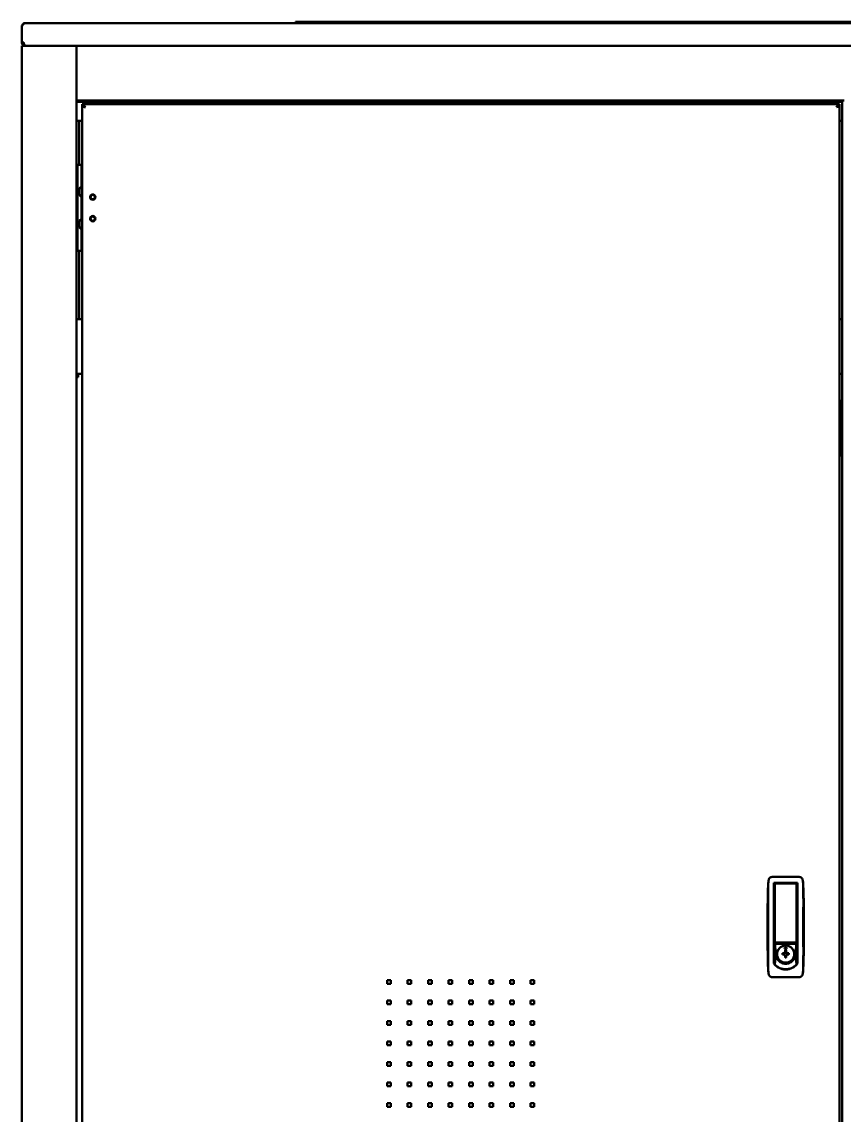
# Model space of a CAD drawing. Header units: millimetres. Extents: x 0 to 158, y -17 to 186.
# Drawn here: x 0.1 to 76.5, y 84.4 to 186 of the extents above; entities that cross this region are included whole.
import ezdxf

# ---------------------------------------------------------------- set-up
doc = ezdxf.new("R2010")
doc.units = ezdxf.units.MM
doc.layers.add('Visible (ANSI)', color=7, linetype='Continuous', lineweight=50)

msp = doc.modelspace()

# ---------------------------------------------------------------- linework, layer by layer
at = {"layer": 'Visible (ANSI)'}
for p, q in [((0.425, 185.876), (157.271, 185.876)), ((25.517, 185.997), (25.517, 185.876)), ((25.517, 185.997), (26.151, 185.997)), ((131.545, 185.997), (26.151, 185.997)), ((0.121, 184.086), (0.121, 185.571)), ((0.121, 184.086), (0.309, 184.086)), ((0.288, 184.02), (0.15, 183.954)), ((0.121, 183.781), (0.121, 0)), ((0.121, 183.781), (0.319, 183.781)), ((5.002, 183.781), (0.319, 183.781)), ((0.425, 183.789), (0.425, 183.781)), ((5.002, 183.781), (5.2, 183.781)), ((5.2, 183.781), (152.496, 183.781)), ((5.2, 183.781), (5.2, 183.583)), ((5.2, 178.9), (5.2, 183.583)), ((5.2, 178.9), (5.2, 178.702)), ((5.2, 178.702), (5.2, 16.507)), ((5.2, 178.702), (76.483, 178.702)), ((76.309, 178.58), (5.2, 178.58)), ((5.717, 178.364), (76.064, 178.364)), ((5.717, 178.211), (5.717, 178.364)), ((5.717, 17.048), (5.717, 178.16)), ((5.869, 178.16), (5.717, 178.16)), ((5.88, 178.16), (5.869, 178.16)), ((5.89, 178.154), (5.958, 178.087)), ((75.823, 178.087), (75.89, 178.154)), ((75.9, 178.16), (75.911, 178.16)), ((75.911, 178.16), (76.064, 178.16)), ((76.064, 178.211), (76.064, 178.364)), ((76.064, 178.16), (76.064, 17.048)), ((76.309, 16.507), (76.309, 178.702)), ((5.717, 176.797), (5.2, 176.797)), ((5.454, 172.713), (5.454, 176.797)), ((76.309, 176.797), (76.064, 176.797)), ((5.3, 172.713), (5.2, 172.713)), ((5.3, 164.714), (5.3, 172.713)), ((5.3, 172.713), (5.65, 172.713)), ((5.65, 170.707), (5.65, 172.713)), ((5.65, 172.713), (5.717, 172.713)), ((5.487, 170.545), (5.65, 170.707)), ((5.65, 170.707), (5.65, 170.646)), ((5.487, 170.545), (5.717, 170.545)), ((5.487, 169.881), (5.487, 170.545)), ((5.717, 169.881), (5.487, 169.881)), ((5.65, 169.719), (5.487, 169.881)), ((5.65, 169.78), (5.65, 169.719)), ((5.65, 167.708), (5.65, 169.719)), ((5.487, 167.545), (5.65, 167.708)), ((5.65, 167.646), (5.65, 167.708)), ((5.487, 166.881), (5.487, 167.545)), ((5.487, 167.545), (5.717, 167.545)), ((5.65, 166.719), (5.487, 166.881)), ((5.487, 166.881), (5.717, 166.881)), ((5.65, 166.78), (5.65, 166.719)), ((5.65, 166.719), (5.65, 164.714)), ((5.2, 164.714), (5.3, 164.714)), ((5.3, 164.714), (5.65, 164.714)), ((5.454, 158.385), (5.454, 164.714)), ((5.65, 164.714), (5.717, 164.714)), ((5.717, 158.385), (5.2, 158.385)), ((76.309, 158.385), (76.064, 158.385)), ((5.717, 153.306), (5.2, 153.306)), ((5.352, 153.002), (5.2, 153.002)), ((5.352, 153.306), (5.352, 153.002)), ((76.309, 153.306), (76.064, 153.306)), ((76.064, 150.789), (76.156, 150.789)), ((76.309, 150.789), (76.156, 150.789)), ((76.156, 145.709), (76.156, 150.789)), ((76.064, 145.709), (76.156, 145.709)), ((76.156, 145.709), (76.309, 145.709)), ((72.333, 106.553), (69.776, 106.553)), ((69.955, 98.517), (69.955, 106.003)), ((69.955, 106.003), (72.154, 106.003)), ((69.955, 105.703), (70.055, 105.703)), ((70.055, 105.903), (70.055, 105.385)), ((70.105, 105.953), (72.004, 105.953)), ((70.254, 105.958), (70.262, 106.003)), ((70.254, 105.958), (70.254, 105.953)), ((71.847, 106.003), (71.854, 105.958)), ((71.854, 105.953), (71.854, 105.958)), ((72.054, 105.385), (72.054, 105.903)), ((72.154, 105.703), (72.054, 105.703)), ((72.154, 98.517), (72.154, 106.003)), ((69.955, 105.203), (70.055, 105.203)), ((70.055, 101.904), (70.055, 105.385)), ((72.054, 105.385), (72.054, 101.904)), ((72.154, 105.203), (72.054, 105.203)), ((70.055, 103.454), (69.955, 103.454)), ((72.154, 103.454), (72.054, 103.454)), ((70.055, 102.454), (69.955, 102.454)), ((70.055, 100.504), (70.055, 101.904)), ((72.054, 102.454), (72.154, 102.454)), ((72.054, 101.904), (72.054, 100.504)), ((70.055, 100.704), (69.955, 100.704)), ((72.054, 100.704), (72.154, 100.704)), ((70.055, 100.104), (69.955, 100.104)), ((69.955, 99.904), (70.055, 99.904)), ((70.055, 100.343), (70.055, 100.504)), ((72.054, 100.343), (70.055, 100.343)), ((70.06, 100.283), (70.055, 100.343)), ((70.055, 100.343), (70.055, 100.268)), ((70.055, 100.268), (70.055, 100.145)), ((70.055, 100.145), (70.055, 100.022)), ((70.055, 100.022), (70.055, 99.899)), ((70.055, 99.899), (70.055, 99.653)), ((70.055, 99.653), (70.055, 99.407)), ((70.066, 100.223), (70.06, 100.283)), ((70.071, 100.163), (70.066, 100.223)), ((70.077, 100.103), (70.071, 100.163)), ((70.088, 99.982), (70.077, 100.103)), ((70.1, 99.862), (70.088, 99.982)), ((70.111, 99.742), (70.1, 99.862)), ((70.105, 100.454), (72.004, 100.454)), ((70.122, 99.621), (70.111, 99.742)), ((70.133, 99.501), (70.122, 99.621)), ((70.434, 100.454), (70.434, 100.39)), ((70.434, 100.39), (71.674, 100.39)), ((70.474, 100.39), (70.474, 100.454)), ((70.972, 99.546), (70.865, 99.484)), ((70.994, 99.665), (70.972, 99.546)), ((71.004, 99.407), (70.972, 99.546)), ((70.998, 99.772), (70.994, 99.665)), ((71.029, 99.545), (70.994, 99.665)), ((71.111, 99.772), (70.998, 99.772)), ((71.032, 99.621), (70.998, 99.772)), ((71.029, 99.545), (71.004, 99.407)), ((71.032, 99.621), (71.029, 99.545)), ((71.077, 99.621), (71.032, 99.621)), ((71.077, 99.621), (71.111, 99.772)), ((71.08, 99.545), (71.077, 99.621)), ((71.08, 99.545), (71.115, 99.665)), ((71.105, 99.407), (71.08, 99.545)), ((71.105, 99.407), (71.137, 99.546)), ((71.115, 99.665), (71.111, 99.772)), ((71.137, 99.546), (71.115, 99.665)), ((71.244, 99.484), (71.137, 99.546)), ((71.634, 100.454), (71.634, 100.39)), ((71.674, 100.39), (71.674, 100.454)), ((71.975, 99.501), (71.987, 99.621)), ((71.987, 99.621), (71.998, 99.742)), ((71.998, 99.742), (72.009, 99.862)), ((72.009, 99.862), (72.02, 99.982)), ((72.02, 99.982), (72.032, 100.103)), ((72.032, 100.103), (72.037, 100.163)), ((72.037, 100.163), (72.043, 100.223)), ((72.043, 100.223), (72.049, 100.283)), ((72.049, 100.283), (72.054, 100.343)), ((72.054, 100.504), (72.054, 100.343)), ((72.054, 100.343), (72.054, 100.268)), ((72.054, 100.268), (72.054, 100.145)), ((72.054, 100.145), (72.054, 100.022)), ((72.154, 100.104), (72.054, 100.104)), ((72.054, 100.022), (72.054, 99.899)), ((72.054, 99.904), (72.154, 99.904)), ((72.054, 99.899), (72.054, 99.653)), ((72.054, 99.653), (72.054, 99.407)), ((69.955, 99.004), (70.055, 99.004)), ((70.055, 99.407), (70.055, 99.162)), ((70.145, 99.381), (70.055, 98.424)), ((70.055, 99.162), (70.055, 98.916)), ((70.055, 98.916), (70.055, 98.67)), ((70.055, 98.67), (70.055, 98.424)), ((70.145, 99.381), (70.133, 99.501)), ((70.257, 99.381), (70.257, 99.404)), ((70.337, 99.004), (70.357, 99.004)), ((70.419, 98.911), (70.419, 98.89)), ((70.754, 99.484), (70.754, 99.36)), ((70.865, 99.484), (70.754, 99.484)), ((70.783, 99.36), (70.754, 99.484)), ((70.754, 99.36), (70.865, 99.36)), ((70.873, 99.355), (70.865, 99.484)), ((70.865, 99.36), (70.972, 99.298)), ((71.004, 99.407), (70.893, 99.344)), ((70.972, 99.298), (70.994, 99.179)), ((71.004, 99.204), (70.972, 99.298)), ((70.994, 99.179), (70.998, 99.072)), ((71.027, 99.072), (70.994, 99.179)), ((70.998, 99.072), (71.111, 99.072)), ((71.004, 99.204), (71.028, 99.072)), ((71.081, 99.072), (71.105, 99.204)), ((71.081, 99.072), (71.115, 99.179)), ((71.216, 99.344), (71.105, 99.407)), ((71.105, 99.204), (71.137, 99.298)), ((71.111, 99.072), (71.115, 99.179)), ((71.115, 99.179), (71.137, 99.298)), ((71.137, 99.298), (71.244, 99.36)), ((71.236, 99.355), (71.244, 99.484)), ((71.355, 99.484), (71.244, 99.484)), ((71.244, 99.36), (71.355, 99.36)), ((71.325, 99.36), (71.355, 99.484)), ((71.355, 99.36), (71.355, 99.484)), ((71.689, 98.911), (71.689, 98.89)), ((71.752, 99.004), (71.772, 99.004)), ((71.852, 99.381), (71.852, 99.404)), ((71.964, 99.381), (71.975, 99.501)), ((71.964, 99.381), (72.054, 98.424)), ((72.054, 99.407), (72.054, 99.162)), ((72.054, 99.162), (72.054, 98.916)), ((72.054, 99.004), (72.154, 99.004)), ((72.054, 98.916), (72.054, 98.67)), ((72.054, 98.67), (72.054, 98.424)), ((70.055, 98.424), (70.055, 98.398)), ((71.054, 97.976), (70.831, 97.976)), ((71.278, 97.976), (71.054, 97.976)), ((72.054, 98.424), (72.054, 98.398)), ((34.033, 96.977), (34.371, 96.977)), ((34.033, 96.639), (34.033, 96.977)), ((34.371, 96.639), (34.033, 96.639)), ((34.371, 96.977), (34.371, 96.639)), ((35.938, 96.977), (36.276, 96.977)), ((35.938, 96.639), (35.938, 96.977)), ((36.276, 96.639), (35.938, 96.639)), ((36.276, 96.977), (36.276, 96.639)), ((37.843, 96.977), (38.18, 96.977)), ((37.843, 96.639), (37.843, 96.977)), ((38.18, 96.639), (37.843, 96.639)), ((38.18, 96.977), (38.18, 96.639)), ((39.747, 96.977), (40.085, 96.977)), ((39.747, 96.639), (39.747, 96.977)), ((40.085, 96.639), (39.747, 96.639)), ((40.085, 96.977), (40.085, 96.639)), ((41.652, 96.977), (41.99, 96.977)), ((41.652, 96.639), (41.652, 96.977)), ((41.99, 96.639), (41.652, 96.639)), ((41.99, 96.977), (41.99, 96.639)), ((43.557, 96.977), (43.895, 96.977)), ((43.557, 96.639), (43.557, 96.977)), ((43.895, 96.639), (43.557, 96.639)), ((43.895, 96.977), (43.895, 96.639)), ((45.461, 96.977), (45.799, 96.977)), ((45.461, 96.639), (45.461, 96.977)), ((45.799, 96.639), (45.461, 96.639)), ((45.799, 96.977), (45.799, 96.639)), ((47.366, 96.977), (47.704, 96.977)), ((47.366, 96.639), (47.366, 96.977)), ((47.704, 96.639), (47.366, 96.639)), ((47.704, 96.977), (47.704, 96.639)), ((69.776, 97.255), (72.333, 97.255)), ((34.033, 95.072), (34.371, 95.072)), ((34.033, 94.735), (34.033, 95.072)), ((34.371, 94.735), (34.033, 94.735)), ((34.371, 95.072), (34.371, 94.735)), ((35.938, 95.072), (36.276, 95.072)), ((35.938, 94.735), (35.938, 95.072)), ((36.276, 94.735), (35.938, 94.735)), ((36.276, 95.072), (36.276, 94.735)), ((37.843, 95.072), (38.18, 95.072)), ((37.843, 94.735), (37.843, 95.072)), ((38.18, 94.735), (37.843, 94.735)), ((38.18, 95.072), (38.18, 94.735)), ((39.747, 95.072), (40.085, 95.072)), ((39.747, 94.735), (39.747, 95.072)), ((40.085, 94.735), (39.747, 94.735)), ((40.085, 95.072), (40.085, 94.735)), ((41.652, 95.072), (41.99, 95.072)), ((41.652, 94.735), (41.652, 95.072)), ((41.99, 94.735), (41.652, 94.735)), ((41.99, 95.072), (41.99, 94.735)), ((43.557, 95.072), (43.895, 95.072)), ((43.557, 94.735), (43.557, 95.072)), ((43.895, 94.735), (43.557, 94.735)), ((43.895, 95.072), (43.895, 94.735)), ((45.461, 95.072), (45.799, 95.072)), ((45.461, 94.735), (45.461, 95.072)), ((45.799, 94.735), (45.461, 94.735)), ((45.799, 95.072), (45.799, 94.735)), ((47.366, 95.072), (47.704, 95.072)), ((47.366, 94.735), (47.366, 95.072)), ((47.704, 94.735), (47.366, 94.735)), ((47.704, 95.072), (47.704, 94.735)), ((34.033, 93.168), (34.371, 93.168)), ((34.033, 92.83), (34.033, 93.168)), ((34.371, 92.83), (34.033, 92.83)), ((34.371, 93.168), (34.371, 92.83)), ((35.938, 93.168), (36.276, 93.168)), ((35.938, 92.83), (35.938, 93.168)), ((36.276, 92.83), (35.938, 92.83)), ((36.276, 93.168), (36.276, 92.83)), ((37.843, 93.168), (38.18, 93.168)), ((37.843, 92.83), (37.843, 93.168)), ((38.18, 92.83), (37.843, 92.83)), ((38.18, 93.168), (38.18, 92.83)), ((39.747, 93.168), (40.085, 93.168)), ((39.747, 92.83), (39.747, 93.168)), ((40.085, 92.83), (39.747, 92.83)), ((40.085, 93.168), (40.085, 92.83)), ((41.652, 93.168), (41.99, 93.168)), ((41.652, 92.83), (41.652, 93.168)), ((41.99, 92.83), (41.652, 92.83)), ((41.99, 93.168), (41.99, 92.83)), ((43.557, 93.168), (43.895, 93.168)), ((43.557, 92.83), (43.557, 93.168)), ((43.895, 92.83), (43.557, 92.83)), ((43.895, 93.168), (43.895, 92.83)), ((45.461, 93.168), (45.799, 93.168)), ((45.461, 92.83), (45.461, 93.168)), ((45.799, 92.83), (45.461, 92.83)), ((45.799, 93.168), (45.799, 92.83)), ((47.366, 93.168), (47.704, 93.168)), ((47.366, 92.83), (47.366, 93.168)), ((47.704, 92.83), (47.366, 92.83)), ((47.704, 93.168), (47.704, 92.83)), ((34.033, 91.263), (34.371, 91.263)), ((34.033, 90.925), (34.033, 91.263)), ((34.371, 90.925), (34.033, 90.925)), ((34.371, 91.263), (34.371, 90.925)), ((35.938, 91.263), (36.276, 91.263)), ((35.938, 90.925), (35.938, 91.263)), ((36.276, 90.925), (35.938, 90.925)), ((36.276, 91.263), (36.276, 90.925)), ((37.843, 91.263), (38.18, 91.263)), ((37.843, 90.925), (37.843, 91.263)), ((38.18, 90.925), (37.843, 90.925)), ((38.18, 91.263), (38.18, 90.925)), ((39.747, 91.263), (40.085, 91.263)), ((39.747, 90.925), (39.747, 91.263)), ((40.085, 90.925), (39.747, 90.925)), ((40.085, 91.263), (40.085, 90.925)), ((41.652, 91.263), (41.99, 91.263)), ((41.652, 90.925), (41.652, 91.263)), ((41.99, 90.925), (41.652, 90.925)), ((41.99, 91.263), (41.99, 90.925)), ((43.557, 91.263), (43.895, 91.263)), ((43.557, 90.925), (43.557, 91.263)), ((43.895, 90.925), (43.557, 90.925)), ((43.895, 91.263), (43.895, 90.925)), ((45.461, 91.263), (45.799, 91.263)), ((45.461, 90.925), (45.461, 91.263)), ((45.799, 90.925), (45.461, 90.925)), ((45.799, 91.263), (45.799, 90.925)), ((47.366, 91.263), (47.704, 91.263)), ((47.366, 90.925), (47.366, 91.263)), ((47.704, 90.925), (47.366, 90.925)), ((47.704, 91.263), (47.704, 90.925)), ((34.033, 89.358), (34.371, 89.358)), ((34.033, 89.021), (34.033, 89.358)), ((34.371, 89.021), (34.033, 89.021)), ((34.371, 89.358), (34.371, 89.021)), ((35.938, 89.358), (36.276, 89.358)), ((35.938, 89.021), (35.938, 89.358)), ((36.276, 89.021), (35.938, 89.021)), ((36.276, 89.358), (36.276, 89.021)), ((37.843, 89.358), (38.18, 89.358)), ((37.843, 89.021), (37.843, 89.358)), ((38.18, 89.021), (37.843, 89.021)), ((38.18, 89.358), (38.18, 89.021)), ((39.747, 89.358), (40.085, 89.358)), ((39.747, 89.021), (39.747, 89.358)), ((40.085, 89.021), (39.747, 89.021)), ((40.085, 89.358), (40.085, 89.021)), ((41.652, 89.358), (41.99, 89.358)), ((41.652, 89.021), (41.652, 89.358)), ((41.99, 89.021), (41.652, 89.021)), ((41.99, 89.358), (41.99, 89.021)), ((43.557, 89.358), (43.895, 89.358)), ((43.557, 89.021), (43.557, 89.358)), ((43.895, 89.021), (43.557, 89.021)), ((43.895, 89.358), (43.895, 89.021)), ((45.461, 89.358), (45.799, 89.358)), ((45.461, 89.021), (45.461, 89.358)), ((45.799, 89.021), (45.461, 89.021)), ((45.799, 89.358), (45.799, 89.021)), ((47.366, 89.358), (47.704, 89.358)), ((47.366, 89.021), (47.366, 89.358)), ((47.704, 89.021), (47.366, 89.021)), ((47.704, 89.358), (47.704, 89.021)), ((34.033, 87.454), (34.371, 87.454)), ((34.033, 87.116), (34.033, 87.454)), ((34.371, 87.454), (34.371, 87.116)), ((35.938, 87.454), (36.276, 87.454)), ((35.938, 87.116), (35.938, 87.454)), ((36.276, 87.454), (36.276, 87.116)), ((37.843, 87.454), (38.18, 87.454)), ((37.843, 87.116), (37.843, 87.454)), ((38.18, 87.454), (38.18, 87.116)), ((39.747, 87.454), (40.085, 87.454)), ((39.747, 87.116), (39.747, 87.454)), ((40.085, 87.454), (40.085, 87.116)), ((41.652, 87.454), (41.99, 87.454)), ((41.652, 87.116), (41.652, 87.454)), ((41.99, 87.454), (41.99, 87.116)), ((43.557, 87.454), (43.895, 87.454)), ((43.557, 87.116), (43.557, 87.454)), ((43.895, 87.454), (43.895, 87.116)), ((45.461, 87.454), (45.799, 87.454)), ((45.461, 87.116), (45.461, 87.454)), ((45.799, 87.454), (45.799, 87.116)), ((47.366, 87.454), (47.704, 87.454)), ((47.366, 87.116), (47.366, 87.454)), ((47.704, 87.454), (47.704, 87.116)), ((34.371, 87.116), (34.033, 87.116)), ((36.276, 87.116), (35.938, 87.116)), ((38.18, 87.116), (37.843, 87.116)), ((40.085, 87.116), (39.747, 87.116)), ((41.99, 87.116), (41.652, 87.116)), ((43.895, 87.116), (43.557, 87.116)), ((45.799, 87.116), (45.461, 87.116)), ((47.704, 87.116), (47.366, 87.116)), ((34.033, 85.549), (34.371, 85.549)), ((34.033, 85.211), (34.033, 85.549)), ((34.371, 85.549), (34.371, 85.211)), ((35.938, 85.549), (36.276, 85.549)), ((35.938, 85.211), (35.938, 85.549)), ((36.276, 85.549), (36.276, 85.211)), ((37.843, 85.549), (38.18, 85.549)), ((37.843, 85.211), (37.843, 85.549)), ((38.18, 85.549), (38.18, 85.211)), ((39.747, 85.549), (40.085, 85.549)), ((39.747, 85.211), (39.747, 85.549)), ((40.085, 85.549), (40.085, 85.211)), ((41.652, 85.549), (41.99, 85.549)), ((41.652, 85.211), (41.652, 85.549)), ((41.99, 85.549), (41.99, 85.211)), ((43.557, 85.549), (43.895, 85.549)), ((43.557, 85.211), (43.557, 85.549)), ((43.895, 85.549), (43.895, 85.211)), ((45.461, 85.549), (45.799, 85.549)), ((45.461, 85.211), (45.461, 85.549)), ((45.799, 85.549), (45.799, 85.211)), ((47.366, 85.549), (47.704, 85.549)), ((47.366, 85.211), (47.366, 85.549)), ((47.704, 85.549), (47.704, 85.211)), ((34.371, 85.211), (34.033, 85.211)), ((36.276, 85.211), (35.938, 85.211)), ((38.18, 85.211), (37.843, 85.211)), ((40.085, 85.211), (39.747, 85.211)), ((41.99, 85.211), (41.652, 85.211)), ((43.895, 85.211), (43.557, 85.211)), ((45.799, 85.211), (45.461, 85.211)), ((47.704, 85.211), (47.366, 85.211))]:
    msp.add_line(p, q, dxfattribs=at)
for centre, radius in [((6.7, 169.713), 0.25), ((6.7, 169.713), 0.2), ((6.7, 167.713), 0.25), ((6.7, 167.713), 0.2)]:
    msp.add_circle(centre, radius, dxfattribs=at)
for centre, radius, start, end in [((0.425, 184.086), 0.305, 180, 205.52878), ((0.425, 184.086), 0.152, 180, 205.52878), ((0.425, 184.086), 0.152, 205.52878, 225.73318), ((70.105, 105.903), 0.05, 90, 180), ((72.004, 105.903), 0.05, 0, 90)]:
    msp.add_arc(centre, radius, start, end, dxfattribs=at)
for centre, major_axis, ratio, start_param, end_param in [((5.9, 170.646), (0.25, 0), 0.5773503, 3.1415927, 3.8912535), ((5.9, 169.78), (-0.25, 0), 0.5773503, 5.5335245, 6.2831853), ((5.9, 167.646), (0.25, 0), 0.5773503, 3.1415927, 3.8912535), ((5.9, 166.78), (-0.25, 0), 0.5773503, 5.5335245, 6.2831853), ((71.054, 99.381), (-0.815, 0), 0.9733725, 5.4994331, 7.8539816), ((71.054, 99.967), (-0.1, 0), 0.9733725, 3.1415927, 6.2831853), ((71.054, 99.967), (0.1, 0), 0.9733725, 3.1415927, 6.2831853), ((71.054, 99.381), (0.815, 0), 0.9733725, 4.712389, 7.0669375), ((71.054, 99.381), (-0.797, 0), 0.9733725, 0, 1.5707963), ((71.054, 98.954), (-0.815, 0), 0.9733725, 5.9698299, 6.0111114), ((71.054, 98.89), (-0.635, 0), 0.9733725, 0, 0.0109605), ((71.054, 99.381), (0.797, 0), 0.9733725, 4.712389, 6.2831853), ((71.054, 98.89), (0.635, 0), 0.9733725, 6.2722249, 6.2831853), ((71.054, 98.954), (0.815, 0), 0.9733725, 0.2720739, 0.3133554)]:
    msp.add_ellipse(centre, major_axis=major_axis, ratio=ratio, start_param=start_param, end_param=end_param, dxfattribs=at)
for points, knots in [([(0.121, 185.571), (0.187, 185.675), (0.253, 185.777), (0.319, 185.831), (0.354, 185.86), (0.39, 185.876), (0.425, 185.876)], [0, 0, 0, 0, 1.0222572, 1.0222572, 1.0222572, 1.5707963, 1.5707963, 1.5707963, 1.5707963]), ([(0.425, 185.876), (0.322, 185.876), (0.219, 185.819), (0.165, 185.73), (0.136, 185.683), (0.121, 185.627), (0.121, 185.571)], [0, 0, 0, 0, 1.0222572, 1.0222572, 1.0222572, 1.5707963, 1.5707963, 1.5707963, 1.5707963]), ([(0.15, 183.954), (0.194, 183.862), (0.288, 183.795), (0.389, 183.783), (0.401, 183.781), (0.413, 183.781), (0.425, 183.781)], [-2.6960314, -2.6960314, -2.6960314, -2.6960314, -1.6902007, -1.6902007, -1.6902007, -1.5707963, -1.5707963, -1.5707963, -1.5707963]), ([(0.461, 183.781), (0.41, 183.781), (0.36, 183.836), (0.332, 183.923), (0.317, 183.971), (0.309, 184.028), (0.309, 184.086)], [1.5707963, 1.5707963, 1.5707963, 1.5707963, 2.5781132, 2.5781132, 2.5781132, 3.1415927, 3.1415927, 3.1415927, 3.1415927]), ([(6.022, 178.059), (5.955, 178.163), (5.889, 178.265), (5.823, 178.319), (5.788, 178.348), (5.752, 178.364), (5.717, 178.364)], [0, 0, 0, 0, 1.0222572, 1.0222572, 1.0222572, 1.5707963, 1.5707963, 1.5707963, 1.5707963]), ([(6.022, 178.059), (5.943, 178.121), (5.864, 178.18), (5.786, 178.202), (5.763, 178.208), (5.74, 178.211), (5.717, 178.211)], [0, 0, 0, 0, 1.2156755, 1.2156755, 1.2156755, 1.5707963, 1.5707963, 1.5707963, 1.5707963]), ([(5.717, 178.16), (5.717, 178.138), (5.774, 178.116), (5.863, 178.094), (5.91, 178.083), (5.966, 178.071), (6.022, 178.059)], [0, 0, 0, 0, 1.0222572, 1.0222572, 1.0222572, 1.5707963, 1.5707963, 1.5707963, 1.5707963]), ([(6.022, 178.059), (5.96, 178.085), (5.9, 178.111), (5.879, 178.137), (5.872, 178.145), (5.869, 178.153), (5.869, 178.16)], [0, 0, 0, 0, 1.2156755, 1.2156755, 1.2156755, 1.5707963, 1.5707963, 1.5707963, 1.5707963]), ([(76.064, 178.364), (75.997, 178.364), (75.931, 178.306), (75.865, 178.218), (75.83, 178.17), (75.794, 178.115), (75.759, 178.059)], [0, 0, 0, 0, 1.0222572, 1.0222572, 1.0222572, 1.5707963, 1.5707963, 1.5707963, 1.5707963]), ([(75.759, 178.059), (75.837, 178.121), (75.916, 178.18), (75.995, 178.202), (76.018, 178.208), (76.041, 178.211), (76.064, 178.211)], [0, 0, 0, 0, 1.2156755, 1.2156755, 1.2156755, 1.5707963, 1.5707963, 1.5707963, 1.5707963]), ([(75.759, 178.059), (75.863, 178.081), (75.965, 178.103), (76.019, 178.125), (76.048, 178.137), (76.064, 178.149), (76.064, 178.16)], [0, 0, 0, 0, 1.0222572, 1.0222572, 1.0222572, 1.5707963, 1.5707963, 1.5707963, 1.5707963]), ([(75.759, 178.059), (75.821, 178.085), (75.88, 178.111), (75.902, 178.137), (75.908, 178.145), (75.911, 178.153), (75.911, 178.16)], [0, 0, 0, 0, 1.2156755, 1.2156755, 1.2156755, 1.5707963, 1.5707963, 1.5707963, 1.5707963]), ([(5.717, 169.668), (5.715, 169.663), (5.713, 169.658), (5.669, 169.527), (5.65, 169.395), (5.65, 169.273)], [2.10852172, 2.10852172, 2.10852172, 2.10852172, 2.12500741, 2.12500741, 2.52707159, 2.52707159, 2.52707159, 2.52707159]), ([(5.65, 168.153), (5.65, 168.031), (5.669, 167.9), (5.713, 167.768), (5.715, 167.763), (5.717, 167.758)], [0, 0, 0, 0, 0.40206418, 0.40206418, 0.41854987, 0.41854987, 0.41854987, 0.41854987]), ([(69.431, 105.887), (69.422, 105.556), (69.418, 105.224), (69.414, 104.56), (69.414, 104.228), (69.415, 103.564), (69.416, 103.232), (69.417, 102.568), (69.418, 101.904), (69.417, 101.239), (69.416, 100.575), (69.415, 100.243), (69.414, 99.579), (69.414, 99.247), (69.418, 98.584), (69.422, 98.252), (69.431, 97.92)], [0, 0, 0, 0, 0.009968477, 0.009968477, 0.019936954, 0.019936954, 0.02990543, 0.02990543, 0.039873907, 0.049842384, 0.049842384, 0.059810861, 0.059810861, 0.069779337, 0.069779337, 0.079747814, 0.079747814, 0.079747814, 0.079747814]), ([(69.776, 106.553), (69.741, 106.553), (69.707, 106.547), (69.642, 106.524), (69.612, 106.507), (69.572, 106.474), (69.56, 106.462), (69.537, 106.436), (69.527, 106.422), (69.501, 106.377), (69.488, 106.345), (69.482, 106.311)], [0, 0, 0, 0, 0.0010286499, 0.0010286499, 0.0020572997, 0.0020572997, 0.0025716246, 0.0025716246, 0.0030859496, 0.0030859496, 0.0041145994, 0.0041145994, 0.0041145994, 0.0041145994]), ([(72.627, 106.311), (72.62, 106.345), (72.608, 106.377), (72.572, 106.437), (72.55, 106.463), (72.497, 106.507), (72.466, 106.524), (72.401, 106.547), (72.368, 106.553), (72.333, 106.553)], [0, 0, 0, 0, 0.0010285435, 0.0010285435, 0.002057087, 0.002057087, 0.0030856305, 0.0030856305, 0.004114174, 0.004114174, 0.004114174, 0.004114174]), ([(72.678, 97.92), (72.686, 98.252), (72.69, 98.584), (72.695, 99.247), (72.695, 99.579), (72.694, 100.243), (72.693, 100.575), (72.691, 101.24), (72.69, 101.904), (72.691, 102.568), (72.693, 103.233), (72.694, 103.565), (72.695, 104.229), (72.695, 104.561), (72.69, 105.224), (72.686, 105.556), (72.678, 105.887)], [0, 0, 0, 0, 0.009968477, 0.009968477, 0.019936954, 0.019936954, 0.02990543, 0.02990543, 0.039873907, 0.049842384, 0.049842384, 0.059810861, 0.059810861, 0.069779337, 0.069779337, 0.079747814, 0.079747814, 0.079747814, 0.079747814]), ([(72.683, 105.833), (72.73, 104.524), (72.754, 103.214), (72.754, 100.594), (72.73, 99.284), (72.683, 97.974)], [0, 0, 0, 0, 0.039312206, 0.039312206, 0.078624411, 0.078624411, 0.078624411, 0.078624411]), ([(70.105, 100.454), (70.097, 100.454), (70.089, 100.456), (70.076, 100.462), (70.071, 100.467), (70.058, 100.481), (70.055, 100.493), (70.055, 100.504)], [0, 0, 0, 0, 0.00023609437, 0.00023609437, 0.00047218875, 0.00047218875, 0.0009443775, 0.0009443775, 0.0009443775, 0.0009443775]), ([(70.257, 99.404), (70.257, 99.485), (70.27, 99.567), (70.322, 99.722), (70.361, 99.796), (70.459, 99.928), (70.519, 99.986), (70.654, 100.082), (70.729, 100.119), (70.888, 100.169), (70.971, 100.182), (71.054, 100.182)], [6.2831853, 6.2831853, 6.2831853, 6.2831853, 6.5973446, 6.5973446, 6.9115038, 6.9115038, 7.2256631, 7.2256631, 7.5398224, 7.5398224, 7.8539816, 7.8539816, 7.8539816, 7.8539816]), ([(71.054, 100.182), (71.138, 100.182), (71.221, 100.169), (71.379, 100.119), (71.455, 100.082), (71.59, 99.986), (71.65, 99.928), (71.748, 99.796), (71.787, 99.722), (71.838, 99.567), (71.852, 99.485), (71.852, 99.404)], [1.5707963, 1.5707963, 1.5707963, 1.5707963, 1.8849556, 1.8849556, 2.1991149, 2.1991149, 2.5132741, 2.5132741, 2.8274334, 2.8274334, 3.1415927, 3.1415927, 3.1415927, 3.1415927]), ([(72.054, 100.504), (72.054, 100.493), (72.051, 100.481), (72.038, 100.467), (72.033, 100.462), (72.02, 100.456), (72.012, 100.454), (72.004, 100.454)], [-0.00000447276, -0.00000447276, -0.00000447276, -0.00000447276, 0.00046559782, 0.00046559782, 0.00070063311, 0.00070063311, 0.0009356684, 0.0009356684, 0.0009356684, 0.0009356684]), ([(71.054, 97.957), (70.947, 97.957), (70.841, 97.97), (70.686, 98.008), (70.635, 98.024), (70.535, 98.061), (70.486, 98.083), (70.392, 98.131), (70.346, 98.158), (70.258, 98.217), (70.215, 98.25), (70.092, 98.354), (70.019, 98.431), (69.955, 98.517)], [0, 0, 0, 0, 0.003182148, 0.003182148, 0.004773222, 0.004773222, 0.006364296, 0.006364296, 0.007955369, 0.007955369, 0.009546443, 0.009546443, 0.012728591, 0.012728591, 0.012728591, 0.012728591]), ([(72.154, 98.517), (72.09, 98.431), (72.017, 98.354), (71.895, 98.251), (71.853, 98.219), (71.764, 98.159), (71.718, 98.132), (71.576, 98.059), (71.477, 98.022), (71.321, 97.983), (71.268, 97.974), (71.162, 97.961), (71.108, 97.957), (71.054, 97.957)], [0, 0, 0, 0, 0.003181208, 0.003181208, 0.004771812, 0.004771812, 0.006362417, 0.006362417, 0.009543625, 0.009543625, 0.011134229, 0.011134229, 0.012724833, 0.012724833, 0.012724833, 0.012724833]), ([(69.482, 97.496), (69.488, 97.462), (69.501, 97.43), (69.536, 97.371), (69.559, 97.345), (69.612, 97.301), (69.642, 97.284), (69.707, 97.261), (69.741, 97.255), (69.776, 97.255)], [0, 0, 0, 0, 0.0010285436, 0.0010285436, 0.0020570872, 0.0020570872, 0.0030856307, 0.0030856307, 0.0041141743, 0.0041141743, 0.0041141743, 0.0041141743]), ([(72.333, 97.255), (72.368, 97.255), (72.401, 97.261), (72.467, 97.284), (72.497, 97.301), (72.537, 97.334), (72.549, 97.346), (72.571, 97.372), (72.581, 97.386), (72.608, 97.43), (72.62, 97.462), (72.627, 97.496)], [0, 0, 0, 0, 0.0010286498, 0.0010286498, 0.0020572996, 0.0020572996, 0.0025716244, 0.0025716244, 0.0030859493, 0.0030859493, 0.0041145991, 0.0041145991, 0.0041145991, 0.0041145991])]:
    msp.add_open_spline(points, degree=3, knots=knots, dxfattribs=at)
for points in [[(69.426, 105.833), (69.378, 104.524), (69.355, 103.214), (69.355, 101.904)], [(69.482, 106.311), (69.45, 106.154), (69.432, 105.994), (69.426, 105.833)], [(69.482, 106.311), (69.454, 106.171), (69.436, 106.03), (69.431, 105.887)], [(72.678, 105.887), (72.672, 106.03), (72.655, 106.171), (72.627, 106.311)], [(72.627, 106.311), (72.658, 106.154), (72.677, 105.994), (72.683, 105.833)], [(69.355, 101.904), (69.355, 100.594), (69.378, 99.284), (69.426, 97.974)], [(70.16, 99.22), (70.15, 99.273), (70.145, 99.327), (70.145, 99.381)], [(70.16, 99.22), (70.17, 99.163), (70.187, 99.108), (70.208, 99.055)], [(70.208, 99.055), (70.231, 98.999), (70.259, 98.946), (70.293, 98.896)], [(70.293, 98.896), (70.327, 98.845), (70.367, 98.798), (70.411, 98.754)], [(70.411, 98.754), (70.455, 98.711), (70.504, 98.673), (70.556, 98.639)], [(70.556, 98.639), (70.608, 98.607), (70.662, 98.579), (70.719, 98.557)], [(70.719, 98.557), (70.774, 98.536), (70.831, 98.52), (70.889, 98.51)], [(71.22, 98.51), (71.278, 98.52), (71.335, 98.536), (71.389, 98.557)], [(71.389, 98.557), (71.446, 98.579), (71.501, 98.607), (71.552, 98.639)], [(71.552, 98.639), (71.605, 98.673), (71.653, 98.711), (71.698, 98.754)], [(71.698, 98.754), (71.742, 98.798), (71.782, 98.845), (71.816, 98.896)], [(71.816, 98.896), (71.849, 98.946), (71.878, 98.999), (71.9, 99.055)], [(71.9, 99.055), (71.922, 99.108), (71.938, 99.163), (71.949, 99.22)], [(71.949, 99.22), (71.959, 99.273), (71.964, 99.327), (71.964, 99.381)], [(69.426, 97.974), (69.432, 97.814), (69.45, 97.654), (69.482, 97.496)], [(69.431, 97.92), (69.436, 97.778), (69.454, 97.636), (69.482, 97.496)], [(70.055, 98.424), (70.085, 98.39), (70.118, 98.357), (70.152, 98.326)], [(70.261, 98.237), (70.223, 98.265), (70.186, 98.294), (70.152, 98.326)], [(70.379, 98.159), (70.338, 98.183), (70.299, 98.209), (70.261, 98.237)], [(70.507, 98.093), (70.463, 98.113), (70.421, 98.135), (70.379, 98.159)], [(70.64, 98.042), (70.595, 98.057), (70.55, 98.074), (70.507, 98.093)], [(70.777, 98.005), (70.731, 98.015), (70.685, 98.027), (70.64, 98.042)], [(70.916, 97.983), (70.87, 97.988), (70.823, 97.996), (70.777, 98.005)], [(71.054, 98.495), (70.999, 98.495), (70.943, 98.5), (70.889, 98.51)], [(70.916, 97.983), (70.962, 97.979), (71.008, 97.976), (71.054, 97.976)], [(71.054, 98.495), (71.11, 98.495), (71.165, 98.5), (71.22, 98.51)], [(71.192, 97.983), (71.147, 97.979), (71.1, 97.976), (71.054, 97.976)], [(71.192, 97.983), (71.239, 97.988), (71.285, 97.996), (71.331, 98.005)], [(71.331, 98.005), (71.378, 98.015), (71.424, 98.027), (71.469, 98.042)], [(71.469, 98.042), (71.514, 98.057), (71.559, 98.074), (71.602, 98.093)], [(71.602, 98.093), (71.646, 98.113), (71.688, 98.135), (71.729, 98.159)], [(71.729, 98.159), (71.77, 98.183), (71.81, 98.209), (71.848, 98.237)], [(71.848, 98.237), (71.886, 98.265), (71.922, 98.294), (71.957, 98.326)], [(72.054, 98.424), (72.024, 98.39), (71.991, 98.357), (71.957, 98.326)], [(72.683, 97.974), (72.677, 97.814), (72.658, 97.654), (72.627, 97.496)], [(72.627, 97.496), (72.655, 97.636), (72.672, 97.778), (72.678, 97.92)]]:
    msp.add_open_spline(points, degree=3, dxfattribs=at)

doc.saveas('drawing.dxf')
